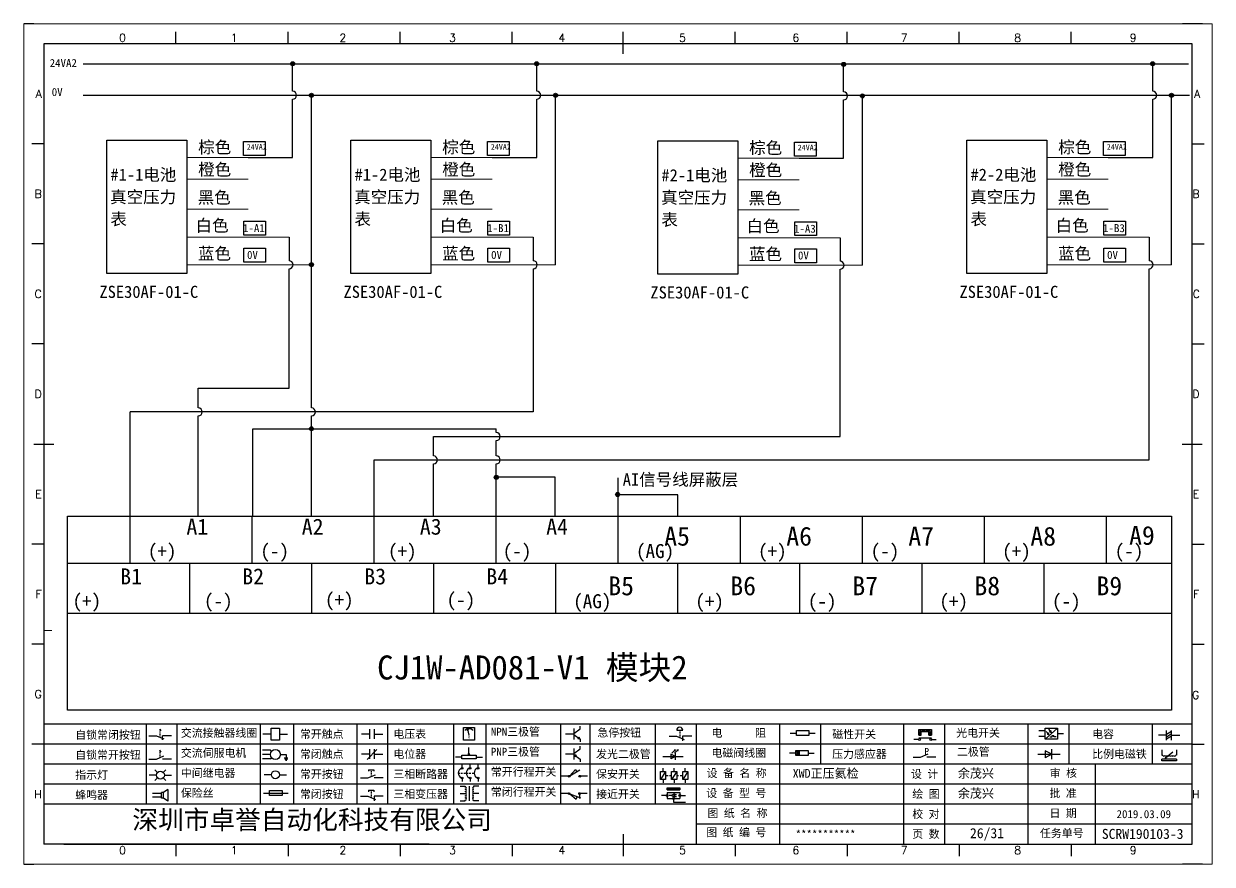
# Model space of a CAD drawing. Header units: millimetres. Extents: x -300 to 54435, y -106 to 60527.
# Drawn here: x 832.6 to 1129.6, y 648.4 to 858.4 of the extents above; entities that cross this region are included whole.
import ezdxf
from ezdxf.enums import TextEntityAlignment as Align

# ---------------------------------------------------------------- set-up
doc = ezdxf.new("R2010")
doc.units = ezdxf.units.MM
doc.layers.add('AE_BOR', color=1, linetype='Continuous')
doc.layers.add('MISC', color=2, linetype='Continuous')
doc.styles.get("Standard").update_dxf_attribs({"font": ''})
doc.styles.add('WD', font='romans.shx', dxfattribs={"width": 0.8, "bigfont": 'gbcbig.shx'})
doc.styles.add('样式 0', font='')
doc.styles.add('样式 2', font='')
doc.styles.add('汉字', font='')
doc.styles.get('Standard').set_extended_font_data('SimSun')
doc.styles.get('样式 0').set_extended_font_data('KaiTi_GB2312')
doc.styles.get('样式 2').set_extended_font_data('NSimSun')
doc.styles.get('汉字').set_extended_font_data('新宋体')

# ---------------------------------------------------------------- blocks, each defined once
blk = doc.blocks.new('磁性开关')
at = {"linetype": 'ByBlock'}
h = blk.add_hatch(dxfattribs=at)
h.set_pattern_fill('ANSI31', color=256, scale=0.1, style=0)
h.paths.add_polyline_path([(-1910.88, -776.69), (-1910.88, -775.29), (-1907.69, -775.29), (-1907.69, -776.69), (-1908.31, -776.69), (-1908.31, -775.79), (-1910.25, -775.79), (-1910.25, -776.69)])
for p, q in [((-1910.91, -777.81), (-1912.09, -777.81)), ((-1910.88, -776.69), (-1910.88, -775.29)), ((-1910.88, -775.29), (-1907.69, -775.29)), ((-1910.88, -776.69), (-1910.25, -776.69)), ((-1910.88, -777.39), (-1907.69, -777.39)), ((-1910.25, -776.69), (-1910.25, -775.79)), ((-1910.25, -775.79), (-1908.31, -775.79)), ((-1908.31, -776.69), (-1908.31, -775.79)), ((-1908.31, -776.69), (-1907.69, -776.69)), ((-1907.69, -775.29), (-1907.69, -776.69)), ((-1907.66, -777.81), (-1906.48, -777.81))]:
    blk.add_line(p, q, dxfattribs=at)
for centre in [(-1910.68, -777.81), (-1907.88, -777.81)]:
    blk.add_circle(centre, 0.225, dxfattribs=at)
blk = doc.blocks.new('*U4')
at = {"linetype": 'ByBlock'}
for p, q in [((-1909.23, -780.45), (-1909.23, -780.67)), ((-1909.23, -780.45), (-1908.92, -780.84)), ((-1909.23, -780.84), (-1909.23, -781.05)), ((-1911.92, -782.07), (-1910.06, -782.07)), ((-1910.06, -782.07), (-1908.18, -782.88)), ((-1909.23, -781.23), (-1909.23, -781.44)), ((-1909.23, -781.61), (-1909.23, -781.83)), ((-1909.23, -782), (-1909.23, -782.21)), ((-1909.23, -782.38), (-1909.23, -782.43)), ((-1908.52, -783.07), (-1908.52, -782.07)), ((-1906.25, -782.07), (-1908.52, -782.07))]:
    blk.add_line(p, q, dxfattribs=at)
blk = doc.blocks.new('*U6')
at = {"linetype": 'ByBlock'}
for p, q in [((-1911.92, -792.89), (-1910.06, -792.89)), ((-1910.06, -792.89), (-1908.18, -792.08)), ((-1908.88, -791.17), (-1909.23, -790.71)), ((-1909.23, -790.71), (-1909.23, -790.92)), ((-1909.23, -791.09), (-1909.23, -791.31)), ((-1909.23, -791.48), (-1909.23, -791.69)), ((-1909.23, -791.86), (-1909.23, -792.08)), ((-1909.23, -792.25), (-1909.23, -792.47)), ((-1906.25, -792.89), (-1908.52, -792.89))]:
    blk.add_line(p, q, dxfattribs=at)
blk = doc.blocks.new('蜂鸣器')
at = {"linetype": 'ByBlock'}
for p, q in [((-1907.17, -795.53), (-1908.25, -796.26)), ((-1907.17, -795.53), (-1907.17, -798.41)), ((-1908.8, -796.48), (-1911.01, -796.48)), ((-1908.8, -797.46), (-1911.01, -797.46)), ((-1908.25, -796.26), (-1908.8, -796.26)), ((-1908.8, -797.68), (-1908.8, -796.26)), ((-1908.25, -797.68), (-1908.8, -797.68)), ((-1908.25, -797.68), (-1908.25, -796.26)), ((-1907.17, -798.41), (-1908.25, -797.68))]:
    blk.add_line(p, q, dxfattribs=at)
blk = doc.blocks.new('指示灯')
at = {"linetype": 'ByBlock'}
for p, q in [((-1854.25, -776.92), (-1856.06, -776.92)), ((-1854.62, -775.59), (-1853.97, -776.23)), ((-1854.62, -778.25), (-1853.97, -777.61)), ((-1851.9, -775.59), (-1852.54, -776.23)), ((-1851.9, -778.25), (-1852.54, -777.61)), ((-1852.26, -776.92), (-1850.45, -776.92))]:
    blk.add_line(p, q, dxfattribs=at)
blk.add_circle((-1853.26, -776.92), 0.992, dxfattribs=at)
blk = doc.blocks.new('光电开关')
at = {"linetype": 'ByBlock'}
h = blk.add_hatch(dxfattribs=at)
h.set_pattern_fill('ANSI31', color=256, scale=0.01, style=0)
h.set_pattern_definition([(45, (0.172267, 0), (-0.0224506403, 0.0224506403), [])])
h.paths.add_polyline_path([(-1882.44, -776.34), (-1882.5, -775.91), (-1882.68, -776.07)])
h.paths.add_polyline_path([(-1882.86, -776.23), (-1882.44, -776.34), (-1882.68, -776.07)])
h.paths.add_polyline_path([(-1883.05, -776.88), (-1883.11, -776.45), (-1883.29, -776.61)])
h.paths.add_polyline_path([(-1883.47, -776.77), (-1883.05, -776.88), (-1883.29, -776.61)])
for p, q in [((-1884.01, -775.96), (-1885.56, -775.96)), ((-1884.01, -777.39), (-1885.56, -777.39)), ((-1880.91, -775.3), (-1884.01, -778.05)), ((-1883.75, -776.09), (-1883.05, -776.88)), ((-1883.11, -776.45), (-1883.47, -776.77)), ((-1883.05, -776.88), (-1883.47, -776.77)), ((-1883.14, -775.55), (-1882.44, -776.34)), ((-1883.05, -776.88), (-1883.11, -776.45)), ((-1882.5, -775.91), (-1882.86, -776.23)), ((-1882.44, -776.34), (-1882.86, -776.23)), ((-1882.78, -777.47), (-1882.23, -777.47)), ((-1882.44, -776.34), (-1882.5, -775.91)), ((-1882.23, -777.47), (-1882.23, -777.14)), ((-1882.23, -777.14), (-1881.78, -777.14)), ((-1881.78, -777.47), (-1881.78, -777.14)), ((-1881.23, -777.47), (-1881.78, -777.47)), ((-1879.37, -776.67), (-1880.91, -776.67))]:
    blk.add_line(p, q, dxfattribs=at)
blk.add_lwpolyline([(-1884.01, -775.3), (-1880.91, -775.3), (-1880.91, -778.05), (-1884.01, -778.05)], close=True, dxfattribs=at)
blk = doc.blocks.new('交流接触器线圈')
at = {"linetype": 'ByBlock'}
for p, q in [((-1880.82, -781.77), (-1882.87, -781.77)), ((-1878.72, -781.77), (-1876.67, -781.77))]:
    blk.add_line(p, q, dxfattribs=at)
blk.add_lwpolyline([(-1880.82, -780.28), (-1878.72, -780.28), (-1878.72, -783.26), (-1880.82, -783.26)], close=True, dxfattribs=at)
blk = doc.blocks.new('交流伺服电机')
at = {"linetype": 'ByBlock'}
for p, q in [((-1880.97, -785.75), (-1882.94, -785.75)), ((-1880.97, -786.85), (-1882.94, -786.85)), ((-1880.97, -785.75), (-1880.65, -786.03)), ((-1878.49, -786.85), (-1877.07, -786.85)), ((-1877.07, -786.85), (-1877.07, -787.72)), ((-1880.97, -787.94), (-1882.94, -787.94)), ((-1880.97, -787.94), (-1880.65, -787.67)), ((-1877.54, -787.72), (-1876.59, -787.72)), ((-1877.38, -788.01), (-1876.75, -788.01)), ((-1877.23, -788.29), (-1876.9, -788.29))]:
    blk.add_line(p, q, dxfattribs=at)
blk.add_circle((-1879.73, -786.85), 1.24, dxfattribs=at)
blk = doc.blocks.new('中间继电器')
at = {"linetype": 'ByBlock'}
for p, q in [((-1880.72, -791.92), (-1882.54, -791.92)), ((-1878.74, -791.92), (-1876.92, -791.92))]:
    blk.add_line(p, q, dxfattribs=at)
blk.add_circle((-1879.73, -791.92), 0.992, dxfattribs=at)
blk = doc.blocks.new('保险丝')
at = {"linetype": 'ByBlock'}
blk.add_line((-1882.72, -796.49), (-1876.55, -796.49), dxfattribs=at)
blk.add_lwpolyline([(-1881.2, -795.86), (-1878.06, -795.86), (-1878.06, -797.12), (-1881.2, -797.12)], close=True, dxfattribs=at)
blk = doc.blocks.new('常开按钮')
at = {"linetype": 'ByBlock'}
for p, q in [((-1910.06, -787.73), (-1908.18, -786.93)), ((-1909.9, -785.68), (-1908.56, -785.68)), ((-1909.9, -785.68), (-1909.9, -786.07)), ((-1909.23, -785.68), (-1909.23, -785.89)), ((-1909.23, -786.06), (-1909.23, -786.28)), ((-1909.23, -786.45), (-1909.23, -786.67)), ((-1909.23, -786.84), (-1909.23, -787.05)), ((-1908.56, -785.68), (-1908.56, -786.07)), ((-1911.92, -787.73), (-1910.06, -787.73)), ((-1909.23, -787.22), (-1909.23, -787.38)), ((-1906.25, -787.73), (-1908.52, -787.73))]:
    blk.add_line(p, q, dxfattribs=at)
blk = doc.blocks.new('常开触点')
at = {"linetype": 'ByBlock'}
for p, q in [((-1853.82, -782.99), (-1853.82, -780.56)), ((-1852.6, -782.99), (-1852.6, -780.56)), ((-1853.82, -781.77), (-1855.88, -781.77)), ((-1852.6, -781.77), (-1850.55, -781.77))]:
    blk.add_line(p, q, dxfattribs=at)
blk = doc.blocks.new('常闭触点')
at = {"linetype": 'ByBlock'}
for p, q in [((-1853.82, -786.77), (-1855.88, -786.77)), ((-1852.01, -785.66), (-1854.43, -788.1)), ((-1853.82, -787.99), (-1853.82, -785.56)), ((-1852.6, -787.99), (-1852.6, -785.56)), ((-1852.6, -786.77), (-1850.55, -786.77))]:
    blk.add_line(p, q, dxfattribs=at)
blk = doc.blocks.new('常闭按钮')
at = {"linetype": 'ByBlock'}
for p, q in [((-1856.13, -792.28), (-1854.28, -792.28)), ((-1854.28, -792.28), (-1852.4, -793.09)), ((-1854.11, -790.83), (-1852.77, -790.83)), ((-1854.11, -790.83), (-1854.11, -791.22)), ((-1853.44, -790.83), (-1853.44, -791.04)), ((-1853.44, -791.21), (-1853.44, -791.43)), ((-1853.44, -791.6), (-1853.44, -791.82)), ((-1853.44, -791.99), (-1853.44, -792.2)), ((-1853.44, -792.37), (-1853.44, -792.53)), ((-1852.77, -790.83), (-1852.77, -791.22)), ((-1850.47, -792.28), (-1852.73, -792.28)), ((-1852.73, -792.28), (-1852.73, -793.43))]:
    blk.add_line(p, q, dxfattribs=at)
blk = doc.blocks.new('电磁阀线圈')
at = {"linetype": 'ByBlock'}
for p, q in [((-1854.61, -795.92), (-1853.75, -797.16)), ((-1853.75, -795.92), (-1854.61, -797.16)), ((-1853.75, -795.92), (-1853.75, -797.16)), ((-1854.61, -796.54), (-1856.17, -796.54)), ((-1851.53, -796.54), (-1849.97, -796.54))]:
    blk.add_line(p, q, dxfattribs=at)
blk.add_lwpolyline([(-1854.61, -795.92), (-1851.53, -795.92), (-1851.53, -797.16), (-1854.61, -797.16)], close=True, dxfattribs=at)
blk = doc.blocks.new('电压表')
at = {"linetype": 'ByBlock'}
for p, q in [((-1814.84, -780.75), (-1814.91, -781.13)), ((-1814.6, -781.05), (-1814.91, -781.13)), ((-1814.84, -780.75), (-1814.46, -782.26)), ((-1814.84, -780.75), (-1814.6, -781.05))]:
    blk.add_line(p, q, dxfattribs=at)
blk.add_lwpolyline([(-1815.84, -780.34), (-1813.07, -780.34), (-1813.07, -783.49), (-1815.84, -783.49)], close=True, dxfattribs=at)
blk.add_arc((-1814.46, -782.26), 1.56, 46.8313, 133.1687, dxfattribs=at)
at = {"linetype": 'ByBlock', "insert": (-1814.7, -782.39), "char_height": 0.75, "width": 0.6768, "attachment_point": 1}
blk.add_mtext('V', dxfattribs=at)
blk = doc.blocks.new('电位器')
at = {"linetype": 'ByBlock'}
for p, q in [((-1814.45, -787.3), (-1814.62, -786.96)), ((-1814.62, -786.96), (-1814.27, -786.96)), ((-1814.45, -787.3), (-1814.45, -785.39)), ((-1814.45, -787.3), (-1814.27, -786.96)), ((-1816.21, -787.75), (-1817.79, -787.75)), ((-1812.68, -787.75), (-1811.1, -787.75))]:
    blk.add_line(p, q, dxfattribs=at)
blk.add_lwpolyline([(-1816.21, -787.3), (-1812.68, -787.3), (-1812.68, -788.2), (-1816.21, -788.2)], close=True, dxfattribs=at)
blk = doc.blocks.new('三相断路器')
at = {"linetype": 'ByBlock'}
for p, q in [((-1816.17, -790.33), (-1816.17, -789.7)), ((-1814.17, -790.33), (-1814.17, -789.7)), ((-1812.18, -790.33), (-1812.18, -789.7)), ((-1817.14, -791.74), (-1816.72, -791.74)), ((-1816.45, -791.74), (-1816.03, -791.74)), ((-1815.76, -791.74), (-1815.34, -791.74)), ((-1815.07, -791.74), (-1814.65, -791.74)), ((-1814.38, -791.74), (-1813.96, -791.74)), ((-1813.69, -791.74), (-1813.27, -791.74)), ((-1816.17, -793.19), (-1816.17, -793.83)), ((-1814.17, -793.19), (-1814.17, -793.83)), ((-1812.18, -793.19), (-1812.18, -793.83))]:
    blk.add_line(p, q, dxfattribs=at)
for centre in [(-1816.17, -790.55), (-1816.17, -792.98), (-1814.17, -790.55), (-1814.17, -792.98), (-1812.18, -790.55), (-1812.18, -792.98)]:
    blk.add_circle(centre, 0.219, dxfattribs=at)
for centre in [(-1815.81, -791.74), (-1813.82, -791.74), (-1811.83, -791.74)]:
    blk.add_arc(centre, 1.32, 115.5791, 244.4209, dxfattribs=at)
blk = doc.blocks.new('三相变压器')
at = {"linetype": 'ByBlock'}
for p, q in [((-1816.69, -795.03), (-1815.37, -795.03)), ((-1815.37, -795.03), (-1815.37, -795.24)), ((-1814.34, -798.7), (-1814.34, -795.04)), ((-1812, -795.03), (-1813.32, -795.03)), ((-1813.32, -795.03), (-1813.32, -795.24)), ((-1816.69, -796.87), (-1815.37, -796.87)), ((-1816.69, -798.71), (-1815.37, -798.71)), ((-1815.37, -798.71), (-1815.37, -798.5)), ((-1812, -796.87), (-1813.32, -796.87)), ((-1813.32, -798.71), (-1813.32, -798.5)), ((-1812, -798.71), (-1813.32, -798.71))]:
    blk.add_line(p, q, dxfattribs=at)
for centre, start, end in [((-1815.37, -795.51), 270, 90), ((-1815.37, -796.06), 270, 90), ((-1813.32, -795.51), 90, 270), ((-1813.32, -796.06), 90, 270), ((-1815.37, -796.6), 270, 90), ((-1815.37, -797.14), 270, 90), ((-1815.37, -797.68), 270, 90), ((-1815.37, -798.23), 270, 90), ((-1813.32, -796.6), 90, 270), ((-1813.32, -797.14), 90, 270), ((-1813.32, -797.68), 90, 270), ((-1813.32, -798.23), 90, 270)]:
    blk.add_arc(centre, 0.271, start, end, dxfattribs=at)
blk = doc.blocks.new('压力感应器')
at = {"linetype": 'ByBlock'}
for p, q in [((-1817.44, -777.73), (-1815.59, -777.73)), ((-1815.59, -777.73), (-1813.71, -776.93)), ((-1811.78, -777.73), (-1814.05, -777.73))]:
    blk.add_line(p, q, dxfattribs=at)
at = {"linetype": 'ByBlock', "insert": (-1814.65, -775.48), "char_height": 1.68, "width": 1.2242, "attachment_point": 1}
blk.add_mtext('{\\fNSimSun|b0|i0|c134|p49;P}', dxfattribs=at)
blk = doc.blocks.new('二极管')
at = {"linetype": 'ByBlock'}
for p, q in [((-1787.52, -776.77), (-1781.92, -776.77)), ((-1783.97, -776.77), (-1785.69, -775.9)), ((-1785.69, -775.9), (-1785.69, -777.65)), ((-1783.97, -776.77), (-1785.69, -777.65)), ((-1783.97, -777.99), (-1783.97, -775.56))]:
    blk.add_line(p, q, dxfattribs=at)
blk = doc.blocks.new('NPN三极管')
at = {"linetype": 'ByBlock'}
for p, q in [((-1785.73, -780.61), (-1785.73, -783.32)), ((-1785.73, -781.82), (-1784.15, -780.66)), ((-1784.15, -780.66), (-1784.15, -779.98)), ((-1785.73, -781.97), (-1787.81, -781.97)), ((-1785.73, -782.11), (-1784.15, -783.27)), ((-1784.41, -782.73), (-1784.74, -783.18)), ((-1784.15, -783.27), (-1784.74, -783.18)), ((-1784.15, -783.27), (-1784.41, -782.73)), ((-1784.15, -783.27), (-1784.15, -783.96))]:
    blk.add_line(p, q, dxfattribs=at)
blk = doc.blocks.new('PNP三极管')
at = {"linetype": 'ByBlock'}
for p, q in [((-1784.9, -786.74), (-1786.98, -786.74)), ((-1784.9, -785.38), (-1784.9, -788.09)), ((-1784.9, -786.59), (-1783.32, -785.43)), ((-1784.9, -786.88), (-1783.32, -788.04)), ((-1784.9, -786.88), (-1784.31, -786.97)), ((-1784.9, -786.88), (-1784.64, -787.42)), ((-1784.31, -786.97), (-1784.64, -787.42)), ((-1783.32, -785.43), (-1783.32, -784.75)), ((-1783.32, -788.04), (-1783.32, -788.73))]:
    blk.add_line(p, q, dxfattribs=at)
blk = doc.blocks.new('常开行程开关')
at = {"linetype": 'ByBlock'}
for p, q in [((-1786.29, -792.3), (-1788.01, -792.3)), ((-1785.89, -792.17), (-1784.52, -790.62)), ((-1785.89, -792.17), (-1783.43, -790.72)), ((-1784.52, -790.62), (-1784.19, -791.17)), ((-1781.48, -792.3), (-1783.21, -792.3))]:
    blk.add_line(p, q, dxfattribs=at)
for centre in [(-1786.07, -792.3), (-1783.42, -792.3)]:
    blk.add_circle(centre, 0.219, dxfattribs=at)
blk = doc.blocks.new('常闭行程开关')
at = {"linetype": 'ByBlock'}
for p, q in [((-1786.34, -796.62), (-1788.07, -796.62)), ((-1785.93, -796.72), (-1783.25, -797.7)), ((-1785.93, -796.72), (-1784.3, -798)), ((-1784.3, -798), (-1784.08, -797.4)), ((-1783.48, -796.84), (-1783.48, -797.85)), ((-1781.54, -796.62), (-1783.26, -796.62))]:
    blk.add_line(p, q, dxfattribs=at)
for centre in [(-1786.12, -796.62), (-1783.48, -796.62)]:
    blk.add_circle(centre, 0.219, dxfattribs=at)
blk = doc.blocks.new('电容')
at = {"linetype": 'ByBlock'}
for p, q in [((-1756.08, -782.99), (-1756.08, -780.56)), ((-1754.86, -780.79), (-1756.08, -781.55)), ((-1754.86, -782.99), (-1754.86, -780.56)), ((-1756.08, -781.77), (-1758.13, -781.77)), ((-1754.86, -781.44), (-1756.08, -782.2)), ((-1754.86, -781.99), (-1756.08, -782.75)), ((-1754.86, -781.77), (-1752.81, -781.77))]:
    blk.add_line(p, q, dxfattribs=at)
blk = doc.blocks.new('发光二极管')
at = {"linetype": 'ByBlock'}
for p, q in [((-1758.01, -786.77), (-1752.89, -786.77)), ((-1754.84, -786.77), (-1756.04, -786.16)), ((-1756.04, -786.16), (-1756.04, -787.39)), ((-1754.84, -786.77), (-1756.04, -787.39)), ((-1755.78, -785.92), (-1754.89, -785.14)), ((-1754.89, -785.14), (-1755.2, -785.22)), ((-1755.2, -785.22), (-1755.01, -785.43)), ((-1755.08, -785.92), (-1754.18, -785.14)), ((-1754.89, -785.14), (-1755.01, -785.43)), ((-1754.84, -787.63), (-1754.84, -785.92)), ((-1754.18, -785.14), (-1754.49, -785.22)), ((-1754.49, -785.22), (-1754.31, -785.43)), ((-1754.18, -785.14), (-1754.31, -785.43))]:
    blk.add_line(p, q, dxfattribs=at)
blk = doc.blocks.new('比例电磁阀')
at = {"linetype": 'ByBlock'}
for p, q in [((-1757.26, -775.38), (-1757.26, -776.71)), ((-1757.26, -776.71), (-1757.05, -776.71)), ((-1753.6, -777.73), (-1757.25, -777.73)), ((-1757.25, -778.13), (-1757.25, -777.73)), ((-1753.6, -778.13), (-1757.25, -778.13)), ((-1754.5, -775.98), (-1756.35, -777.44)), ((-1756.35, -777.44), (-1756.25, -777.25)), ((-1756.35, -777.44), (-1756.15, -777.38)), ((-1756.15, -777.38), (-1756.25, -777.25)), ((-1753.58, -776.71), (-1753.8, -776.71)), ((-1753.6, -777.73), (-1753.6, -778.13)), ((-1753.58, -775.38), (-1753.58, -776.71))]:
    blk.add_line(p, q, dxfattribs=at)
for centre in [(-1756.78, -776.71), (-1756.24, -776.71), (-1755.7, -776.71), (-1755.15, -776.71), (-1754.61, -776.71), (-1754.07, -776.71)]:
    blk.add_arc(centre, 0.271, 180, 0, dxfattribs=at)
blk = doc.blocks.new('保安开关')
at = {"linetype": 'ByBlock'}
for p, q in [((-1757.96, -790.79), (-1757.96, -789.97)), ((-1755.17, -790.79), (-1755.17, -789.97)), ((-1752.39, -790.79), (-1752.39, -789.97)), ((-1757.33, -790.79), (-1758.6, -792.81)), ((-1757.96, -792.81), (-1757.96, -793.62)), ((-1757.33, -791.8), (-1756.72, -791.8)), ((-1756.35, -791.8), (-1755.89, -791.8)), ((-1754.54, -790.79), (-1755.81, -792.81)), ((-1755.17, -792.81), (-1755.17, -793.62)), ((-1754.52, -791.8), (-1754.06, -791.8)), ((-1753.69, -791.8), (-1753.08, -791.8)), ((-1751.75, -790.79), (-1753.02, -792.81)), ((-1752.39, -792.81), (-1752.39, -793.62))]:
    blk.add_line(p, q, dxfattribs=at)
for points in [[(-1758.6, -790.79), (-1757.33, -790.79), (-1757.33, -792.81), (-1758.6, -792.81)], [(-1755.81, -790.79), (-1754.54, -790.79), (-1754.54, -792.81), (-1755.81, -792.81)], [(-1753.02, -790.79), (-1751.75, -790.79), (-1751.75, -792.81), (-1753.02, -792.81)]]:
    blk.add_lwpolyline(points, close=True, dxfattribs=at)
blk = doc.blocks.new('接近开关')
at = {"linetype": 'ByBlock'}
h = blk.add_hatch(dxfattribs=at)
h.set_pattern_fill('ANSI31', color=256, scale=0.01, style=0)
h.set_pattern_definition([(45, (-89.131516, -30.795668), (-0.0224506403, 0.0224506403), [])])
h.paths.add_polyline_path([(-1516.96, -1123.35), (-1516.96, -1122.85), (-1513.76, -1122.85), (-1513.76, -1123.35)])
for p, q in [((-1517.18, -1124.71), (-1518.36, -1124.71)), ((-1516.96, -1123.35), (-1516.96, -1122.85)), ((-1516.96, -1122.85), (-1513.76, -1122.85)), ((-1516.96, -1123.35), (-1513.76, -1123.35)), ((-1516.96, -1123.95), (-1513.76, -1123.95)), ((-1516.96, -1123.95), (-1516.96, -1125.47)), ((-1516.96, -1125.47), (-1513.76, -1125.47)), ((-1515.91, -1124.71), (-1516.45, -1124.71)), ((-1515.11, -1124.31), (-1515.91, -1124.71)), ((-1515.11, -1125.11), (-1515.91, -1124.71)), ((-1515.33, -1124.53), (-1515.17, -1124.53)), ((-1515.33, -1124.88), (-1515.17, -1124.88)), ((-1515.25, -1124.45), (-1515.25, -1124.61)), ((-1515.11, -1124.31), (-1515.11, -1125.11)), ((-1515.11, -1124.48), (-1514.58, -1124.48)), ((-1515.11, -1124.94), (-1514.58, -1124.94)), ((-1513.76, -1122.85), (-1513.76, -1123.35)), ((-1513.76, -1123.95), (-1513.76, -1125.47)), ((-1513.54, -1124.71), (-1512.36, -1124.71)), ((-1515.36, -1125.69), (-1515.36, -1126.36)), ((-1515.36, -1126.36), (-1512.36, -1126.36))]:
    blk.add_line(p, q, dxfattribs=at)
for centre in [(-1516.96, -1124.71), (-1515.36, -1125.47), (-1513.76, -1124.71)]:
    blk.add_circle(centre, 0.225, dxfattribs=at)
blk = doc.blocks.new('电阻')
at = {"linetype": 'ByBlock'}
for p, q in [((-3.09, 0), (-1.57, 0)), ((1.57, 0), (3.09, 0))]:
    blk.add_line(p, q, dxfattribs=at)
blk.add_lwpolyline([(-1.57, 0.63), (1.57, 0.63), (1.57, -0.63), (-1.57, -0.63)], close=True, dxfattribs=at)
blk = doc.blocks.new('急停按钮')
at = {"linetype": 'ByBlock'}
for p, q in [((-1.86, 0), (0, 0)), ((0, 0), (1.88, -0.81)), ((0.06, 1.45), (1.61, 1.45)), ((0.83, 1.45), (0.83, 1.24)), ((0.83, 1.07), (0.83, 0.85)), ((0.83, 0.68), (0.83, 0.47)), ((0.83, 0.29), (0.83, 0.08)), ((3.81, 0), (1.54, 0)), ((1.54, 0), (1.54, -1.15)), ((0.83, -0.09), (0.83, -0.24))]:
    blk.add_line(p, q, dxfattribs=at)
blk.add_arc((0.83, 1.45), 0.774, 0, 180)

msp = doc.modelspace()

# ---------------------------------------------------------------- hatches: boundary and pattern name
at = {"lineweight": -2}
h = msp.add_hatch(color=0, dxfattribs=at)
edge = h.paths.add_edge_path()
edge.add_arc((899.741, 848.421), 0.5, 0, 360)
h = msp.add_hatch(color=0, dxfattribs=at)
edge = h.paths.add_edge_path()
edge.add_arc((960.741, 848.421), 0.5, 0, 360)
h = msp.add_hatch(color=0, dxfattribs=at)
edge = h.paths.add_edge_path()
edge.add_arc((1037.429, 848.275), 0.5, 0, 360)
h = msp.add_hatch(color=0, dxfattribs=at)
edge = h.paths.add_edge_path()
edge.add_arc((1114.671, 848.421), 0.5, 0, 360)
h = msp.add_hatch(color=0, dxfattribs=at)
edge = h.paths.add_edge_path()
edge.add_arc((904.444, 840.549), 0.5, 0, 360)
h = msp.add_hatch(color=0, dxfattribs=at)
edge = h.paths.add_edge_path()
edge.add_arc((965.444, 840.549), 0.5, 0, 360)
h = msp.add_hatch(color=0, dxfattribs=at)
edge = h.paths.add_edge_path()
edge.add_arc((1042.132, 840.403), 0.5, 0, 360)
h = msp.add_hatch(color=0, dxfattribs=at)
edge = h.paths.add_edge_path()
edge.add_arc((1119.374, 840.549), 0.5, 0, 360)
h = msp.add_hatch(color=0, dxfattribs=at)
edge = h.paths.add_edge_path()
edge.add_arc((904.444, 798.216), 0.5, 0, 360)
h = msp.add_hatch(color=0, dxfattribs=at)
edge = h.paths.add_edge_path()
edge.add_arc((904.444, 757.208), 0.5, 0, 360)
h = msp.add_hatch(color=0, dxfattribs=at)
edge = h.paths.add_edge_path()
edge.add_arc((950.632, 745.102), 0.5, 0, 360)
h = msp.add_hatch(color=0, dxfattribs=at)
edge = h.paths.add_edge_path()
edge.add_arc((980.963, 740.797), 0.5, 0, 360)

# ---------------------------------------------------------------- linework, layer by layer
at = {"color": 7}
for p, q in [((1124.555, 853.414), (837.555, 853.414)), ((837.555, 853.414), (837.555, 653.414)), ((1124.555, 653.414), (1124.555, 853.414)), ((842.585, 653.414), (1122.085, 653.414)), ((963.352, 653.414), (1023.302, 653.414)), ((1023.302, 653.414), (1092.087, 653.414))]:
    msp.add_line(p, q, dxfattribs=at)
at = {"color": 0, "lineweight": -2}
for p, q in [((847.367, 848.421), (1123.66, 848.421)), ((899.741, 841.549), (899.741, 848.421)), ((960.741, 841.549), (960.741, 848.421)), ((1037.429, 841.403), (1037.429, 848.275)), ((1114.671, 841.549), (1114.671, 848.421)), ((847.367, 840.549), (1123.849, 840.549)), ((904.444, 762.432), (904.444, 840.549)), ((965.444, 798.216), (965.444, 840.549)), ((1119.374, 798.216), (1119.374, 840.549)), ((899.741, 824.973), (899.741, 839.549)), ((960.741, 824.973), (960.741, 839.549)), ((1037.429, 824.827), (1037.429, 839.403)), ((1042.132, 798.07), (1042.132, 840.403)), ((1114.671, 824.973), (1114.671, 839.549)), ((888.598, 824.973), (899.741, 824.973)), ((949.598, 824.973), (960.741, 824.973)), ((1026.286, 824.827), (1037.429, 824.827)), ((1103.528, 824.973), (1114.671, 824.973)), ((898.859, 805.091), (898.859, 799.216)), ((959.859, 805.091), (959.859, 799.216)), ((1036.546, 804.945), (1036.546, 799.07)), ((1113.788, 805.091), (1113.788, 799.216)), ((898.859, 767.359), (898.859, 797.216)), ((1036.546, 755.278), (1036.546, 797.07)), ((1113.788, 749.436), (1113.788, 797.216)), ((876.138, 762.432), (876.138, 767.359)), ((876.138, 767.359), (898.859, 767.359)), ((959.859, 761.432), (859.132, 761.432)), ((859.132, 723.695), (859.132, 761.432)), ((876.138, 735.404), (876.138, 760.432)), ((904.444, 735.404), (904.444, 760.432)), ((889.781, 735.33), (889.781, 757.208)), ((889.781, 757.208), (950.632, 757.208)), ((934.94, 755.278), (1036.546, 755.278)), ((934.94, 750.436), (934.94, 755.278)), ((920.132, 735.258), (920.132, 749.436)), ((934.94, 735.404), (934.94, 748.436)), ((981.078, 735.435), (981.078, 744.983)), ((920.132, 735.112), (920.132, 740.807)), ((981.37, 740.81), (996.018, 740.81)), ((983.913, 740.81), (995.903, 740.81)), ((995.99, 735.258), (995.99, 740.746)), ((843.444, 735.404), (1119.374, 735.404)), ((843.444, 686.92), (843.444, 735.404)), ((889.632, 723.537), (889.632, 735.258)), ((920.132, 723.537), (920.132, 735.258)), ((950.632, 723.537), (950.632, 735.258)), ((981.132, 723.537), (981.132, 735.258)), ((1011.632, 723.537), (1011.632, 735.258)), ((1042.132, 723.537), (1042.132, 735.258)), ((1072.632, 723.537), (1072.632, 735.258)), ((1103.132, 723.537), (1103.132, 735.258)), ((1119.374, 735.404), (1119.374, 686.92)), ((843.444, 723.672), (1119.395, 723.672)), ((873.944, 723.672), (873.944, 711.162)), ((904.444, 723.672), (904.444, 711.162)), ((934.944, 723.672), (934.944, 711.162)), ((965.444, 723.672), (965.444, 711.162)), ((995.944, 723.672), (995.944, 711.162)), ((1026.444, 723.672), (1026.444, 711.162)), ((1056.944, 723.672), (1056.944, 711.162)), ((1087.444, 723.672), (1087.444, 711.162)), ((843.444, 711.162), (1119.374, 711.162)), ((1119.374, 686.92), (843.444, 686.92))]:
    msp.add_line(p, q, dxfattribs=at)
for p, q in [((853.284, 829.3), (873.315, 829.3)), ((853.284, 795.991), (853.284, 829.3)), ((873.315, 829.3), (873.315, 795.991)), ((914.284, 829.3), (934.315, 829.3)), ((914.284, 795.991), (914.284, 829.3)), ((934.315, 829.3), (934.315, 795.991)), ((990.972, 829.154), (1011.003, 829.154)), ((990.972, 795.845), (990.972, 829.154)), ((1011.003, 829.154), (1011.003, 795.845)), ((1068.214, 829.3), (1088.245, 829.3)), ((1068.214, 795.991), (1068.214, 829.3)), ((1088.245, 829.3), (1088.245, 795.991)), ((873.315, 795.991), (853.284, 795.991)), ((934.315, 795.991), (914.284, 795.991)), ((959.859, 797.216), (959.859, 761.432)), ((1088.245, 795.991), (1068.214, 795.991)), ((1011.003, 795.845), (990.972, 795.845)), ((950.632, 756.278), (950.632, 757.208)), ((950.632, 750.436), (950.632, 754.278)), ((920.132, 749.436), (1113.788, 749.436)), ((950.632, 735.258), (950.632, 748.436)), ((965.326, 745.102), (950.632, 745.102)), ((965.326, 735.404), (965.326, 745.102))]:
    msp.add_line(p, q)
at = {"color": 1}
for p, q in [((887.448, 828.985), (892.851, 828.985)), ((887.448, 825.511), (887.448, 828.985)), ((892.851, 828.985), (892.851, 825.511)), ((948.448, 828.985), (953.851, 828.985)), ((948.448, 825.511), (948.448, 828.985)), ((953.851, 828.985), (953.851, 825.511)), ((1025.135, 828.839), (1030.538, 828.839)), ((1025.135, 825.365), (1025.135, 828.839)), ((1030.538, 828.839), (1030.538, 825.365)), ((1102.377, 828.985), (1107.78, 828.985)), ((1102.377, 825.511), (1102.377, 828.985)), ((1107.78, 828.985), (1107.78, 825.511)), ((892.851, 825.511), (887.448, 825.511)), ((953.851, 825.511), (948.448, 825.511)), ((1030.538, 825.365), (1025.135, 825.365)), ((1107.78, 825.511), (1102.377, 825.511)), ((887.545, 809.103), (892.947, 809.103)), ((887.545, 805.629), (887.545, 809.103)), ((892.947, 809.103), (892.947, 805.629)), ((948.545, 809.103), (953.947, 809.103)), ((948.545, 805.629), (948.545, 809.103)), ((953.947, 809.103), (953.947, 805.629)), ((1025.232, 808.957), (1030.635, 808.957)), ((1025.232, 805.483), (1025.232, 808.957)), ((1030.635, 808.957), (1030.635, 805.483)), ((1102.474, 809.103), (1107.877, 809.103)), ((1102.474, 805.629), (1102.474, 809.103)), ((1107.877, 809.103), (1107.877, 805.629)), ((892.947, 805.629), (887.545, 805.629)), ((953.947, 805.629), (948.545, 805.629)), ((1030.635, 805.483), (1025.232, 805.483)), ((1107.877, 805.629), (1102.474, 805.629)), ((887.545, 802.312), (892.947, 802.312)), ((887.545, 798.838), (887.545, 802.312)), ((892.947, 802.312), (892.947, 798.838)), ((948.545, 802.312), (953.947, 802.312)), ((948.545, 798.838), (948.545, 802.312)), ((953.947, 802.312), (953.947, 798.838)), ((1025.232, 802.166), (1030.635, 802.166)), ((1025.232, 798.692), (1025.232, 802.166)), ((1030.635, 802.166), (1030.635, 798.692)), ((1102.474, 802.312), (1107.877, 802.312)), ((1102.474, 798.838), (1102.474, 802.312)), ((1107.877, 802.312), (1107.877, 798.838)), ((892.947, 798.838), (887.545, 798.838)), ((953.947, 798.838), (948.545, 798.838)), ((1030.635, 798.692), (1025.232, 798.692)), ((1107.877, 798.838), (1102.474, 798.838))]:
    msp.add_line(p, q, dxfattribs=at)
at = {"lineweight": 0}
for p, q in [((873.37, 824.973), (888.598, 824.973)), ((934.37, 824.973), (949.598, 824.973)), ((1011.058, 824.827), (1026.286, 824.827)), ((1088.3, 824.973), (1103.528, 824.973)), ((873.315, 819.585), (888.598, 819.585)), ((934.315, 819.585), (949.598, 819.585)), ((1011.003, 819.438), (1026.286, 819.438)), ((1088.245, 819.585), (1103.528, 819.585)), ((873.315, 812.091), (888.598, 812.091)), ((934.315, 812.091), (949.598, 812.091)), ((1011.003, 811.945), (1026.286, 811.945)), ((1088.245, 812.091), (1103.528, 812.091)), ((873.315, 805.091), (888.598, 805.091)), ((888.598, 805.091), (898.859, 805.091)), ((934.315, 805.091), (949.598, 805.091)), ((949.598, 805.091), (959.859, 805.091)), ((1011.003, 804.945), (1026.286, 804.945)), ((1026.286, 804.945), (1036.546, 804.945)), ((1088.245, 805.091), (1103.528, 805.091)), ((1103.528, 805.091), (1113.788, 805.091)), ((873.315, 798.216), (904.444, 798.216)), ((934.315, 798.216), (965.444, 798.216)), ((1011.003, 798.07), (1042.132, 798.07)), ((1088.245, 798.216), (1119.374, 798.216))]:
    msp.add_line(p, q, dxfattribs=at)
at = {"color": 7, "lineweight": 9, "ltscale": 0.1}
for p, q in [((837.555, 706.843), (839.555, 706.843)), ((933.89, 653.414), (963.352, 653.414)), ((961.994, 653.414), (961.994, 653.414)), ((961.994, 653.414), (961.994, 653.414)), ((961.994, 653.414), (961.994, 653.414)), ((961.994, 653.414), (961.994, 653.414))]:
    msp.add_line(p, q, dxfattribs=at)
at = {"color": 7, "linetype": 'ByBlock'}
for p, q in [((1124.555, 683.414), (837.555, 683.414)), ((1124.555, 678.414), (837.555, 678.414)), ((1124.555, 673.414), (837.555, 673.414)), ((1124.555, 668.414), (837.555, 668.414)), ((1124.555, 663.414), (837.555, 663.414)), ((1124.555, 658.414), (1000.579, 658.414))]:
    msp.add_line(p, q, dxfattribs=at)
at = {"color": 7, "lineweight": -2}
for p, q in [((863.134, 683.414), (863.134, 663.414)), ((870.811, 683.414), (870.811, 663.414)), ((891.601, 683.414), (891.601, 663.414)), ((899.954, 683.414), (899.954, 663.414)), ((915.809, 683.414), (915.809, 663.414)), ((923.458, 683.414), (923.458, 663.414)), ((939.95, 683.414), (939.95, 663.414)), ((948.052, 683.414), (948.052, 663.414)), ((966.671, 683.414), (966.671, 663.414)), ((974.031, 683.414), (974.031, 663.414)), ((990.341, 683.414), (990.341, 663.414)), ((1000.579, 683.414), (1000.579, 653.499)), ((1021.389, 683.414), (1021.389, 673.414)), ((1031.627, 683.414), (1031.627, 673.414)), ((1052.437, 683.414), (1052.437, 673.414)), ((1062.675, 683.414), (1062.675, 673.414)), ((1083.485, 683.414), (1083.485, 673.414)), ((1093.723, 683.414), (1093.723, 673.414)), ((1114.533, 683.414), (1114.533, 673.414)), ((1021.389, 673.414), (1021.389, 653.499)), ((1052.437, 673.414), (1052.437, 653.414)), ((1062.675, 673.414), (1062.675, 653.414)), ((1083.485, 673.414), (1083.485, 653.414)), ((1100.338, 673.414), (1100.338, 653.414))]:
    msp.add_line(p, q, dxfattribs=at)
at = {"color": 7, "ltscale": 2}
for p, q in [((1124.555, 653.414), (1124.555, 674.861)), ((933.89, 653.414), (837.555, 653.414)), ((1092.087, 653.414), (1122.085, 653.414)), ((1092.087, 653.414), (1124.555, 653.414))]:
    msp.add_line(p, q, dxfattribs=at)
at = {"color": 0, "lineweight": -2}
for centre in [(899.741, 848.421), (960.741, 848.421), (1037.429, 848.275), (1114.671, 848.421), (904.444, 840.549), (965.444, 840.549), (1042.132, 840.403), (1119.374, 840.549), (904.444, 798.216), (904.444, 757.208), (950.632, 745.102), (980.963, 740.797)]:
    msp.add_circle(centre, 0.5, dxfattribs=at)
for centre in [(899.741, 840.549), (960.741, 840.549), (1037.429, 840.403), (1114.671, 840.549), (898.859, 798.216), (959.859, 798.216), (1036.546, 798.07), (1113.788, 798.216), (876.138, 761.432), (904.444, 761.432), (950.632, 755.278), (934.94, 749.436), (950.632, 749.436)]:
    msp.add_arc(centre, 1, 270, 90, dxfattribs=at)
at = {"layer": 'AE_BOR', "color": 7, "lineweight": 30}
for p, q in [((835.085, 858.414), (832.552, 858.414)), ((1127.085, 858.414), (1122.085, 858.414)), ((982.335, 850.914), (982.335, 855.914)), ((835.055, 753.414), (840.055, 753.414)), ((1122.055, 753.414), (1127.055, 753.414)), ((982.335, 655.914), (982.335, 650.914)), ((982.335, 653.414), (982.335, 650.914)), ((832.552, 648.414), (835.085, 648.414)), ((1127.085, 648.414), (1122.085, 648.414))]:
    msp.add_line(p, q, dxfattribs=at)
at = {"layer": 'AE_BOR', "color": 7, "lineweight": 15}
for p, q in [((832.552, 858.414), (1129.552, 858.414)), ((832.552, 648.414), (832.552, 858.414)), ((1129.552, 858.414), (1129.552, 648.414)), ((1129.552, 648.414), (832.552, 648.414))]:
    msp.add_line(p, q, dxfattribs=at)
at = {"layer": 'AE_BOR', "color": 7}
for p, q in [((870.585, 853.414), (870.585, 856.414)), ((898.585, 853.414), (898.585, 856.414)), ((926.585, 853.414), (926.585, 856.414)), ((954.585, 853.414), (954.585, 856.414)), ((982.335, 853.414), (982.335, 856.414)), ((1010.335, 853.414), (1010.335, 856.414)), ((1038.335, 853.414), (1038.335, 856.414)), ((1066.335, 853.414), (1066.335, 856.414)), ((1094.335, 853.414), (1094.335, 856.414)), ((837.555, 828.414), (834.555, 828.414)), ((1124.555, 828.414), (1127.555, 828.414)), ((837.555, 803.414), (834.555, 803.414)), ((1124.555, 803.414), (1127.555, 803.414)), ((837.555, 778.414), (834.555, 778.414)), ((1124.555, 778.414), (1127.555, 778.414)), ((837.555, 728.414), (834.555, 728.414)), ((1124.555, 728.414), (1127.555, 728.414)), ((837.555, 703.414), (834.555, 703.414)), ((1124.555, 703.414), (1127.555, 703.414)), ((837.555, 678.414), (834.555, 678.414)), ((1124.555, 678.414), (1127.555, 678.414)), ((870.585, 653.414), (870.585, 650.414)), ((898.585, 653.414), (898.585, 650.414)), ((926.585, 653.414), (926.585, 650.414)), ((954.585, 653.414), (954.585, 650.414)), ((982.335, 653.414), (982.335, 650.414)), ((1010.335, 653.414), (1010.335, 650.414)), ((1038.335, 653.414), (1038.335, 650.414)), ((1066.335, 653.414), (1066.335, 650.414)), ((1094.335, 653.414), (1094.335, 650.414))]:
    msp.add_line(p, q, dxfattribs=at)

# ---------------------------------------------------------------- block references
at = {"color": 7, "linetype": 'ByBlock'}
for name, p in [('*U4', (2775.744, 1462.591)), ('交流接触器线圈', (2775.168, 1462.683)), ('常开触点', (2772.822, 1462.711)), ('电压表', (2758.261, 1462.93)), ('NPN三极管', (2755.749, 1462.917)), ('磁性开关', (2967.081, 1457.374)), ('光电开关', (2971.777, 1457.683)), ('电容', (2874.244, 1462.395)), ('电位器', (2758.261, 1462.93)), ('PNP三极管', (2754.924, 1462.688)), ('压力感应器', (2872.276, 1452.93)), ('*U6', (2775.744, 1467.591)), ('交流伺服电机', (2775.168, 1462.683)), ('常闭触点', (2772.822, 1462.711)), ('发光二极管', (2750.267, 1462.106)), ('电磁阀线圈', (2880.077, 1472.711)), ('二极管', (2873.464, 1452.688)), ('比例电磁阀', (2874.244, 1452.395)), ('指示灯', (2719.958, 1447.591)), ('中间继电器', (2775.168, 1462.683)), ('常开按钮', (2828.608, 1457.711)), ('三相断路器', (2758.261, 1462.93)), ('常开行程开关', (2754.924, 1462.688)), ('保安开关', (2750.267, 1462.395)), ('蜂鸣器', (2775.744, 1462.591)), ('保险丝', (2775.168, 1462.683)), ('常闭按钮', (2772.822, 1457.711)), ('三相变压器', (2758.261, 1462.93)), ('常闭行程开关', (2754.924, 1462.688)), ('接近开关', (2510.268, 1790.312))]:
    msp.add_blockref(name, p, dxfattribs=at)
at = {"color": 7}
for name, p in [('急停按钮', (995.667, 680.43)), ('电阻', (1027.208, 681.191))]:
    msp.add_blockref(name, p, dxfattribs=at)

# ---------------------------------------------------------------- texts
at = {"color": 0}
for s, height, p in [('0V', 2, (839.538, 840.356)), ('A1', 4, (873.204, 730.761)), ('A2', 4, (902.026, 730.761)), ('A3', 4, (931.528, 730.761)), ('A4', 4, (963.107, 730.761)), ('A5', 4.7064, (992.613, 728.017)), ('A6', 4.7064, (1023.113, 728.017)), ('A7', 4.7064, (1053.613, 728.017)), ('A8', 4.7064, (1084.113, 728.017)), ('A9', 4.7064, (1108.789, 728.225)), ('(+)', 3.5, (863.551, 724.915)), ('(-)', 3.5, (891.687, 724.915)), ('(+)', 3.5, (923.571, 724.915)), ('(-)', 3.5, (952.253, 724.915)), ('(AG)', 3.5, (985.551, 724.915)), ('(+)', 3.5, (1016.051, 724.915)), ('(-)', 3.5, (1044.187, 724.915)), ('(+)', 3.5, (1077.051, 724.892)), ('(-)', 3.5, (1105.187, 724.892)), ('B1', 4, (856.652, 718.333)), ('B2', 4, (887.152, 718.333)), ('B3', 4, (917.652, 718.333)), ('B4', 4, (948.152, 718.333)), ('B5', 4.7064, (978.637, 715.614)), ('B6', 4.7064, (1009.137, 715.614)), ('B7', 4.7064, (1039.637, 715.614)), ('B8', 4.7064, (1070.137, 715.614)), ('B9', 4.7064, (1100.637, 715.614)), ('(+)', 3.5, (844.731, 712.45)), ('(-)', 3.5, (877.594, 712.45)), ('(+)', 3.5, (907.825, 712.747)), ('(-)', 3.5, (938.215, 712.747)), ('(AG)', 3.5, (969.864, 712.382)), ('(+)', 3.5, (1000.364, 712.382)), ('(-)', 3.5, (1028.5, 712.382)), ('(+)', 3.5, (1061.364, 712.382)), ('(-)', 3.5, (1089.5, 712.382))]:
    msp.add_text(s, height=height, dxfattribs=at).set_placement(p)
at = {"color": 7}
for s, p in [('棕色', (876.133, 826.072)), ('棕色', (937.133, 826.072)), ('棕色', (1013.821, 825.926)), ('棕色', (1091.063, 826.072)), ('橙色', (876.133, 820.504)), ('橙色', (937.133, 820.504)), ('橙色', (1013.821, 820.358)), ('橙色', (1091.063, 820.504)), ('#1-1电池', (854.203, 819.192)), ('#1-2电池', (915.203, 819.192)), ('#2-1电池', (991.891, 819.046)), ('#2-2电池', (1069.133, 819.192)), ('真空压力', (854.136, 813.631)), ('黑色', (875.999, 813.504)), ('真空压力', (915.136, 813.631)), ('黑色', (936.999, 813.504)), ('真空压力', (991.824, 813.485)), ('黑色', (1013.686, 813.358)), ('真空压力', (1069.066, 813.631)), ('黑色', (1090.928, 813.504)), ('表', (854.203, 808.104)), ('表', (915.203, 808.104)), ('表', (991.891, 807.958)), ('表', (1069.133, 808.104)), ('白色', (875.495, 806.504)), ('白色', (936.495, 806.504)), ('白色', (1013.182, 806.358)), ('白色', (1090.424, 806.504)), ('蓝色', (876.1, 799.504)), ('蓝色', (937.1, 799.504)), ('蓝色', (1013.787, 799.358)), ('蓝色', (1091.029, 799.504)), ('ZSE30AF-01-C', (851.453, 789.922)), ('ZSE30AF-01-C', (912.453, 789.922)), ('ZSE30AF-01-C', (1066.382, 789.922)), ('ZSE30AF-01-C', (989.14, 789.776)), ('AI信号线屏蔽层', (982.23, 743.022))]:
    msp.add_text(s, height=3.024, dxfattribs=at).set_placement(p)
at = {"style": '样式 2'}
for s, height, p in [('24VA2', 1.4, (888.274, 826.941)), ('24VA2', 1.4, (949.274, 826.941)), ('24VA2', 1.4, (1025.962, 826.795)), ('24VA2', 1.4, (1103.204, 826.941)), ('1-A1', 2, (887.347, 806.352)), ('1-B1', 2, (948.347, 806.352)), ('1-A3', 2, (1025.035, 806.206)), ('1-B3', 2, (1102.277, 806.352)), ('0V', 2, (888.339, 799.668)), ('0V', 2, (949.339, 799.668)), ('0V', 2, (1026.026, 799.522)), ('0V', 2, (1103.268, 799.668))]:
    msp.add_text(s, height=height, dxfattribs=at).set_placement(p)
for s, height, p in [('CJ1W-AD081-V1 模块2', 6, (920.859, 694.573)), ('26/31', 2.5, (1069.019, 654.926))]:
    msp.add_text(s, height=height).set_placement(p)
at = {"color": 7, "char_height": 2, "attachment_point": 1, "style": '汉字'}
for s, insert in [('{\\fKaiTi_GB2312|b0|i0|c134|p49;自锁常闭按钮}', (845.411, 681.729)), ('{\\fKaiTi_GB2312|b0|i0|c134|p49;交流接触器线圈}', (871.806, 682.223)), ('{\\fKaiTi_GB2312|b0|i0|c134|p49;常开触点}', (901.559, 681.936)), ('{\\fKaiTi_GB2312|b0|i0|c134|p49;电压表}', (924.919, 681.945)), ('{\\fKaiTi_GB2312|b0|i0|c134|p49;NPN三极管}', (949.285, 682.507)), ('{\\fKaiTi_GB2312|b0|i0|c134|p49;急停按钮}', (975.907, 682.294)), ('{\\fKaiTi_GB2312|b0|i0|c134|p49;电      阻}', (1004.413, 682.222)), ('{\\fKaiTi_GB2312|b0|i0|c134|p49;磁性开关}', (1034.624, 681.885)), ('{\\fKaiTi_GB2312|b0|i0|c134|p49;光电开关}', (1065.574, 682.223)), ('{\\fKaiTi_GB2312|b0|i0|c134|p49;电容}', (1099.55, 681.935)), ('{\\fKaiTi_GB2312|b0|i0|c134|p49;交流伺服电机}', (871.806, 677.223)), ('{\\fKaiTi_GB2312|b0|i0|c134|p49;常闭触点}', (901.559, 676.936)), ('{\\fKaiTi_GB2312|b0|i0|c134|p49;电位器}', (924.919, 676.945)), ('{\\fKaiTi_GB2312|b0|i0|c134|p49;PNP三极管}', (949.285, 677.507)), ('{\\fKaiTi_GB2312|b0|i0|c134|p49;发光二极管}', (975.574, 676.935)), ('{\\fKaiTi_GB2312|b0|i0|c134|p49;电磁阀线圈}', (1004.413, 677.222)), ('{\\fKaiTi_GB2312|b0|i0|c134|p49;压力感应器}', (1034.571, 676.945)), ('{\\fKaiTi_GB2312|b0|i0|c134|p49;二极管}', (1065.756, 677.507)), ('{\\fKaiTi_GB2312|b0|i0|c134|p49;比例电磁铁}', (1099.55, 676.935)), ('{\\fKaiTi_GB2312|b0|i0|c134|p49;自锁常开按钮}', (845.411, 676.729)), ('{\\fKaiTi_GB2312|b0|i0|c134|p49;指示灯}', (845.411, 671.729)), ('{\\fKaiTi_GB2312|b0|i0|c134|p49;中间继电器}', (871.806, 672.223)), ('{\\fKaiTi_GB2312|b0|i0|c134|p49;常开按钮}', (901.559, 671.936)), ('{\\fKaiTi_GB2312|b0|i0|c134|p49;三相断路器}', (924.919, 671.945)), ('{\\fKaiTi_GB2312|b0|i0|c134|p49;常开行程开关}', (949.285, 672.507)), ('{\\fKaiTi_GB2312|b0|i0|c134|p49;保安开关}', (975.574, 671.935)), ('{\\fKaiTi_GB2312|b0|i0|c134|p0;设 备 名 称}', (1003.206, 672.17)), ('{\\fKaiTi_GB2312|b0|i0|c134|p0;设 计}', (1054.273, 671.954)), ('{\\fKaiTi_GB2312|b0|i0|c134|p0;审 核}', (1088.941, 672.164)), ('{\\fKaiTi_GB2312|b0|i0|c134|p49;蜂鸣器}', (845.411, 666.729)), ('{\\fKaiTi_GB2312|b0|i0|c134|p49;保险丝}', (871.806, 667.223)), ('{\\fKaiTi_GB2312|b0|i0|c134|p49;常闭按钮}', (901.559, 666.936)), ('{\\fKaiTi_GB2312|b0|i0|c134|p49;三相变压器}', (924.919, 666.945)), ('{\\fKaiTi_GB2312|b0|i0|c134|p49;常闭行程开关}', (949.285, 667.507)), ('{\\fKaiTi_GB2312|b0|i0|c134|p49;接近开关}', (975.574, 666.935)), ('{\\fKaiTi_GB2312|b0|i0|c134|p0;设 备 型 号}', (1003.131, 667.17)), ('{\\fKaiTi_GB2312|b0|i0|c134|p0;绘 图}', (1054.601, 666.954)), ('{\\fKaiTi_GB2312|b0|i0|c134|p0;批 准}', (1088.871, 667.164)), ('{\\fKaiTi_GB2312|b0|i0|c134|p0;图 纸 名 称}', (1003.415, 662.17)), ('{\\fKaiTi_GB2312|b0|i0|c134|p0;日 期}', (1088.871, 662.164)), ('{\\fKaiTi_GB2312|b0|i0|c134|p0;校 对}', (1054.601, 661.954)), ('{\\fKaiTi_GB2312|b0|i0|c134|p0;图 纸 编 号}', (1003.117, 657.387)), ('{\\fKaiTi_GB2312|b0|i0|c134|p0;页 数}', (1054.601, 656.954)), ('{\\fKaiTi_GB2312|b0|i0|c134|p0;任务单号}', (1086.495, 657.164))]:
    msp.add_mtext(s, dxfattribs=dict(at, insert=insert))
at = {"color": 7}
for s, insert, char_height, width, attachment_point in [('{\\fKaiTi_GB2312|b0|i0|c134|p49;XWD\\fNSimSun|b0|i0|c134|p49;正}压氦检', (1024.699, 672.213), 2.2, 26.57668, 1), ('余茂兴', (1065.985, 672.213), 2.2, 15.31746, 1), ('余茂兴', (1065.985, 667.213), 2.2, 15.31746, 1), ('{\\fKaiTi_GB2312|b0|i0|c134|p49;2019.03.09}', (1112.447, 660.914), 2, 24.21725, 5)]:
    msp.add_mtext(s, dxfattribs=dict(at, insert=insert, char_height=char_height, width=width, attachment_point=attachment_point))
at = {"color": 7, "lineweight": -2}
for s, insert, char_height, width, attachment_point in [('深圳市卓誉自动化科技有限公司', (859.688, 661.886), 4.70644, 96.11383, 1), ('{\\C256;***********}', (1032.913, 655.914), 2, 31.04816, 5)]:
    msp.add_mtext(s, dxfattribs=dict(at, insert=insert, char_height=char_height, width=width, attachment_point=attachment_point))
at = {"insert": (1101.959, 657.248), "char_height": 2.5, "attachment_point": 1}
msp.add_mtext_dynamic_manual_height_columns('SCRW190103-3', width=16.39674, gutter_width=12.5, heights=[0], dxfattribs=at)
at = {"layer": 'AE_BOR', "color": 7, "style": 'WD'}
for s, p in [('0', (857.222, 853.914)), ('1', (885.147, 853.914)), ('2', (912.297, 853.914)), ('3', (939.697, 853.914)), ('4', (966.998, 853.914)), ('5', (997.147, 853.914)), ('6', (1025.492, 853.914)), ('7', (1052.59, 853.914)), ('8', (1080.919, 853.914)), ('9', (1109.783, 853.914)), ('0', (857.222, 650.914)), ('1', (885.147, 650.914)), ('2', (912.297, 650.914)), ('3', (939.697, 650.914)), ('4', (966.998, 650.914)), ('5', (997.147, 650.914)), ('6', (1025.492, 650.914)), ('7', (1052.59, 650.914)), ('8', (1080.919, 650.914)), ('9', (1109.783, 650.914))]:
    msp.add_text(s, height=2, dxfattribs=at).set_placement(p, align=Align.CENTER)
for s, p in [('A', (837.055, 840.914)), ('A', (1126.579, 840.914)), ('B', (837.055, 815.914)), ('B', (1126.389, 815.914)), ('C', (837.055, 790.914)), ('C', (1126.484, 790.914)), ('D', (837.055, 765.914)), ('D', (1126.389, 765.914)), ('E', (837.055, 740.914)), ('E', (1126.293, 740.914)), ('F', (837.055, 715.914)), ('F', (1126.293, 715.914)), ('F', (1126.293, 715.914)), ('G', (837.055, 690.914)), ('G', (1126.293, 690.695)), ('H', (837.055, 665.914)), ('H', (1126.389, 665.914))]:
    msp.add_text(s, height=2, dxfattribs=at).set_placement(p, align=Align.MIDDLE_RIGHT)
at = {"layer": 'MISC', "color": 0, "style": '样式 0'}
msp.add_text('24VA2', height=2, dxfattribs=at).set_placement((839.026, 847.615))

doc.saveas('drawing.dxf')
